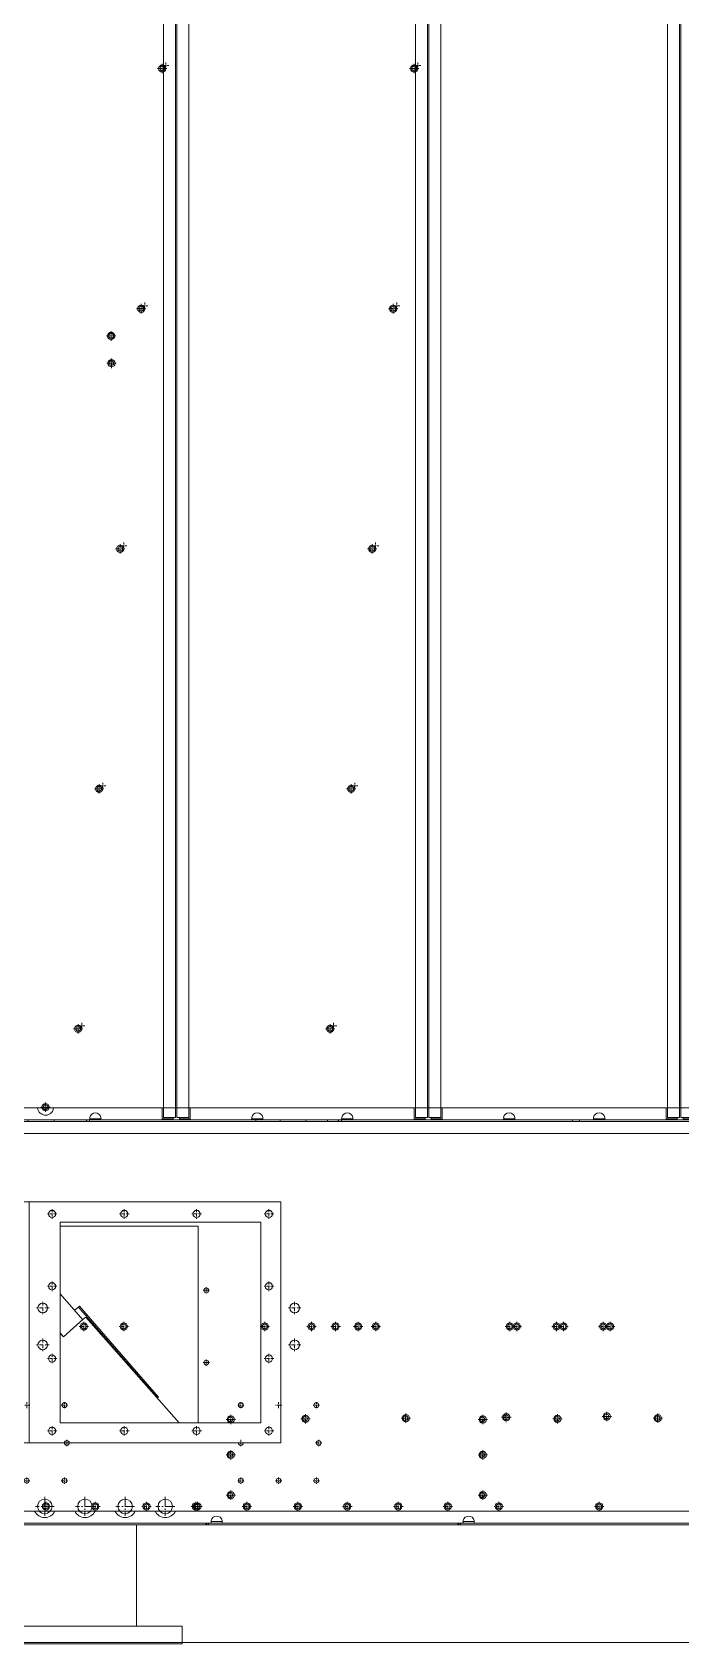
# Model space of a CAD drawing. Header units: millimetres. Extents: x -664082 to 30827, y -141530 to 21962.
# Drawn here: x -654761 to -653954, y -135805 to -133799 of the extents above; entities that cross this region are included whole.
import ezdxf

# ---------------------------------------------------------------- set-up
doc = ezdxf.new("R2010")
doc.units = ezdxf.units.MM
doc.linetypes.add('DASHDOT', pattern=[18.5, 12, -3, 0.5, -3])

# ---------------------------------------------------------------- blocks, each defined once
blk = doc.blocks.new('1')
at = {"color": 7, "lineweight": 20}
for p, q in [((12496.8, 12104.2), (12496.8, 9254.4)), ((12511.8, 9254.4), (12511.8, 12104.2)), ((12513.3, 12104.2), (12513.3, 9254.4)), ((12528.3, 9254.4), (12528.3, 12104.2)), ((14509.3, 9249.3), (11516.3, 9249.3)), ((11592.8, 9266.3), (11712.9, 9266.3)), ((11619.6, 9251.3), (12405.1, 9251.3)), ((11732.8, 9266.3), (12495.2, 9266.3)), ((12418.6, 9251.3), (12495.2, 9251.3)), ((13495.7, 9266.3), (12529.9, 9266.3)), ((12529.9, 9251.3), (12606.6, 9251.3)), ((12620.1, 9251.3), (13405.6, 9251.3)), ((14071.7, 9234.3), (11516.3, 9234.3)), ((12015.8, 9149.3), (11515.8, 9149.3)), ((12015.8, 9149.3), (12015.8, 8849.3)), ((11740.8, 9124.3), (11990.8, 9124.3)), ((11740.8, 9124.3), (11740.8, 8874.3)), ((11740.8, 9119.3), (11912.8, 9119.3)), ((11912.8, 8874.3), (11912.8, 9119.3)), ((11990.8, 8874.3), (11990.8, 9124.3)), ((11740.8, 9034.9), (11769, 9002.6)), ((11862.2, 8905.3), (11763.8, 9018.5)), ((11863.3, 8906.2), (11764.9, 9019.5)), ((11769.7, 9003.3), (11745, 8981.4)), ((11889, 8874.3), (11772.7, 9005.9)), ((11740.8, 8874.3), (11990.8, 8874.3)), ((11515.8, 8849.3), (12015.8, 8849.3)), ((11709.2, 8764.3), (11540, 8764.3)), ((12549.3, 8747.3), (11562.3, 8747.3)), ((12556.1, 8749.3), (11669.6, 8749.3)), ((11759.2, 8764.3), (11734.5, 8764.3)), ((11809.2, 8764.3), (11784.5, 8764.3)), ((11859.2, 8764.3), (11834.5, 8764.3)), ((11836.1, 8747.3), (11836.1, 8621.3)), ((14141.2, 8764.3), (11884.5, 8764.3)), ((13456.1, 8749.3), (12569.6, 8749.3)), ((11563, 8621.3), (11893, 8621.3)), ((11893, 8621.3), (11893, 8599.3)), ((11893, 8599.3), (11563, 8599.3))]:
    blk.add_line(p, q, dxfattribs=at)
at = {"color": 7, "linetype": 'DASHDOT', "lineweight": 20, "ltscale": 0.292505}
for p, q in [((12187.4, 10560.1), (12175.7, 10560.1)), ((12161.2, 10261.2), (12149.5, 10261.2)), ((12135.1, 9962.4), (12123.4, 9962.4)), ((12108.9, 9663.5), (12097.2, 9663.5)), ((12082.8, 9364.7), (12071.1, 9364.7))]:
    blk.add_line(p, q, dxfattribs=at)
at = {"color": 7, "linetype": 'DASHDOT', "lineweight": 20, "ltscale": 0.194995}
for p, q in [((12185.5, 10560.2), (12177.7, 10560.2)), ((12159.3, 10261.3), (12151.5, 10261.3)), ((12133.2, 9962.5), (12125.4, 9962.5)), ((12107, 9663.6), (12099.2, 9663.6)), ((12080.9, 9364.7), (12073.1, 9364.7))]:
    blk.add_line(p, q, dxfattribs=at)
at = {"color": 7, "linetype": 'DASHDOT', "lineweight": 20, "ltscale": 0.292499}
for p, q in [((12181.5, 10566), (12181.5, 10554.3)), ((12155.4, 10267.1), (12155.4, 10255.4)), ((11804.3, 10233.1), (11804.3, 10221.4)), ((11810.2, 10227.3), (11798.5, 10227.3)), ((11810.7, 10193.3), (11799, 10193.3)), ((11804.8, 10199.1), (11804.8, 10187.4)), ((12129.2, 9968.2), (12129.2, 9956.5)), ((11722.8, 9273.1), (11722.8, 9261.4)), ((11728.7, 9267.3), (11717, 9267.3)), ((11736.7, 9134.3), (11725, 9134.3)), ((11826.7, 9134.3), (11815, 9134.3)), ((11916.7, 9134.3), (11905, 9134.3)), ((12006.7, 9134.3), (11995, 9134.3)), ((11736.7, 9044.3), (11725, 9044.3)), ((12006.7, 9044.3), (11995, 9044.3)), ((12089.7, 8994.3), (12078, 8994.3)), ((12139.7, 8994.3), (12128, 8994.3)), ((12628.7, 8994.3), (12617, 8994.3)), ((12686.7, 8994.3), (12675, 8994.3)), ((12744.7, 8994.3), (12733, 8994.3)), ((12933.7, 8994.3), (12922, 8994.3)), ((12991.7, 8994.3), (12980, 8994.3)), ((13049.7, 8994.3), (13038, 8994.3)), ((11736.7, 8954.3), (11725, 8954.3)), ((12006.7, 8954.3), (11995, 8954.3)), ((12586.2, 8878.5), (12574.5, 8878.5)), ((12679.2, 8879.2), (12667.5, 8879.2)), ((12804.2, 8880.2), (12792.5, 8880.2)), ((12929.2, 8881.2), (12917.5, 8881.2)), ((13054.2, 8882.2), (13042.5, 8882.2)), ((11736.7, 8864.3), (11725, 8864.3)), ((11826.7, 8864.3), (11815, 8864.3)), ((11916.7, 8864.3), (11905, 8864.3)), ((12006.7, 8864.3), (11995, 8864.3)), ((12586.2, 8834.3), (12574.5, 8834.3)), ((11917.7, 8770.3), (11906, 8770.3)), ((12042.7, 8770.3), (12031, 8770.3)), ((12167.7, 8770.3), (12156, 8770.3)), ((12292.7, 8770.3), (12281, 8770.3)), ((12417.7, 8770.3), (12406, 8770.3)), ((12542.7, 8770.3), (12531, 8770.3)), ((12586.2, 8784.3), (12574.5, 8784.3))]:
    blk.add_line(p, q, dxfattribs=at)
at = {"color": 7, "linetype": 'DASHDOT', "lineweight": 20, "ltscale": 0.195001}
for p, q in [((12181.6, 10564.1), (12181.6, 10556.3)), ((12189.8, 10563.8), (12182, 10563.8)), ((12185.9, 10567.7), (12185.9, 10559.9)), ((12163.7, 10265), (12155.9, 10265)), ((12159.8, 10268.9), (12159.8, 10261.1)), ((11804.4, 10231.3), (11804.4, 10223.5)), ((11808.3, 10227.4), (11800.5, 10227.4)), ((11808.4, 10193.5), (11800.6, 10193.5)), ((12137.5, 9966.1), (12129.7, 9966.1)), ((12133.6, 9970), (12133.6, 9962.2)), ((12111.4, 9667.2), (12103.6, 9667.2)), ((12085.2, 9368.4), (12077.4, 9368.4)), ((11722.8, 9271.2), (11722.8, 9263.4)), ((11726.7, 9267.3), (11718.9, 9267.3)), ((11926.7, 9039.3), (11918.9, 9039.3)), ((11926.7, 8949.3), (11918.9, 8949.3)), ((11969.7, 8896.3), (11961.9, 8896.3)), ((12016.7, 8896.3), (12008.9, 8896.3)), ((12063.7, 8896.3), (12055.9, 8896.3)), ((12583.7, 8878.4), (12575.9, 8878.4)), ((12676.8, 8879.2), (12669, 8879.2)), ((12801.8, 8880.2), (12794, 8880.2)), ((12926.8, 8881.1), (12919, 8881.1)), ((11969.7, 8849.3), (11961.9, 8849.3)), ((12066.7, 8849.3), (12058.9, 8849.3)), ((12583.7, 8834.3), (12575.9, 8834.3)), ((11969.7, 8802.3), (11961.9, 8802.3)), ((12016.7, 8802.3), (12008.9, 8802.3)), ((12063.7, 8802.3), (12055.9, 8802.3)), ((12583.7, 8784.3), (12575.9, 8784.3))]:
    blk.add_line(p, q, dxfattribs=at)
at = {"color": 7, "linetype": 'DASHDOT', "lineweight": 20, "ltscale": 0.194998}
for p, q in [((12155.4, 10265.2), (12155.4, 10257.4)), ((11804.5, 10197.4), (11804.5, 10189.6)), ((12129.3, 9966.4), (12129.3, 9958.6)), ((13051.8, 8882.1), (13044, 8882.1))]:
    blk.add_line(p, q, dxfattribs=at)
at = {"color": 7, "linetype": 'DASHDOT', "lineweight": 20, "ltscale": 0.195}
for p, q in [((12107.5, 9671.1), (12107.5, 9663.3)), ((12103.1, 9667.5), (12103.1, 9659.7)), ((12077, 9368.6), (12077, 9360.8)), ((12081.3, 9372.3), (12081.3, 9364.5)), ((11922.8, 9043.2), (11922.8, 9035.4)), ((11922.8, 8953.2), (11922.8, 8945.4)), ((11965.8, 8900.2), (11965.8, 8892.4)), ((12012.8, 8900.2), (12012.8, 8892.4)), ((12059.8, 8900.2), (12059.8, 8892.4)), ((12579.8, 8882.3), (12579.8, 8874.5)), ((12672.9, 8883.1), (12672.9, 8875.3)), ((12797.9, 8884.1), (12797.9, 8876.3)), ((12922.9, 8885), (12922.9, 8877.2)), ((13047.9, 8886), (13047.9, 8878.2)), ((11965.8, 8853.2), (11965.8, 8845.4)), ((12062.8, 8853.2), (12062.8, 8845.4)), ((12579.8, 8838.2), (12579.8, 8830.4)), ((11965.8, 8806.2), (11965.8, 8798.4)), ((12012.8, 8806.2), (12012.8, 8798.4)), ((12059.8, 8806.2), (12059.8, 8798.4)), ((12579.8, 8788.2), (12579.8, 8780.4))]:
    blk.add_line(p, q, dxfattribs=at)
at = {"color": 7, "linetype": 'DASHDOT', "lineweight": 20, "ltscale": 0.2925}
for p, q in [((12103.1, 9669.4), (12103.1, 9657.7)), ((12076.9, 9370.5), (12076.9, 9358.8)), ((11730.8, 9140.1), (11730.8, 9128.4)), ((11820.8, 9140.1), (11820.8, 9128.4)), ((11910.8, 9140.1), (11910.8, 9128.4)), ((12000.8, 9140.1), (12000.8, 9128.4)), ((11730.8, 9050.1), (11730.8, 9038.4)), ((12000.8, 9050.1), (12000.8, 9038.4)), ((12083.8, 9000.1), (12083.8, 8988.4)), ((12133.8, 9000.1), (12133.8, 8988.4)), ((12622.8, 9000.1), (12622.8, 8988.4)), ((12680.8, 9000.1), (12680.8, 8988.4)), ((12738.8, 9000.1), (12738.8, 8988.4)), ((12927.8, 9000.1), (12927.8, 8988.4)), ((12985.8, 9000.1), (12985.8, 8988.4)), ((13043.8, 9000.1), (13043.8, 8988.4)), ((11730.8, 8960.1), (11730.8, 8948.4)), ((12000.8, 8960.1), (12000.8, 8948.4)), ((13048.3, 8888), (13048.3, 8876.3)), ((11730.8, 8870.1), (11730.8, 8858.4)), ((11820.8, 8870.1), (11820.8, 8858.4)), ((11910.8, 8870.1), (11910.8, 8858.4)), ((12000.8, 8870.1), (12000.8, 8858.4)), ((12580.3, 8884.3), (12580.3, 8872.6)), ((12673.3, 8885), (12673.3, 8873.3)), ((12798.3, 8886), (12798.3, 8874.3)), ((12923.3, 8887), (12923.3, 8875.3)), ((12580.3, 8840.1), (12580.3, 8828.4)), ((12580.3, 8790.1), (12580.3, 8778.4)), ((11911.8, 8776.1), (11911.8, 8764.4)), ((12036.8, 8776.1), (12036.8, 8764.4)), ((12161.8, 8776.1), (12161.8, 8764.4)), ((12286.8, 8776.1), (12286.8, 8764.4)), ((12411.8, 8776.1), (12411.8, 8764.4)), ((12536.8, 8776.1), (12536.8, 8764.4))]:
    blk.add_line(p, q, dxfattribs=at)
at = {"color": 7, "lineweight": 20, "ltscale": 0.05}
for p, q in [((11984.6, 9251.3), (11984.6, 9249.3)), ((12552.8, 8747.3), (12550.8, 8747.3)), ((12556.1, 8749.3), (12556.1, 8751.3)), ((12569.6, 8749.3), (12569.6, 8751.3))]:
    blk.add_line(p, q, dxfattribs=at)
at = {"color": 7, "lineweight": 20, "ltscale": 0.049942}
blk.add_line((12014.6, 9251.3), (12014.6, 9249.3), dxfattribs=at)
at = {"color": 7, "lineweight": 20, "ltscale": 0.049995}
blk.add_line((12014.6, 9251.3), (12014.6, 9249.3), dxfattribs=at)
at = {"color": 7, "lineweight": 20, "ltscale": 0.050191}
for p, q in [((12047, 9251.3), (12046.8, 9249.3)), ((12087, 9249.3), (12087.1, 9251.3)), ((12087.6, 9251.3), (12087.4, 9249.3)), ((12091.1, 9251.3), (12091, 9249.3)), ((12700.6, 9249.3), (12700.7, 9251.3)), ((12700.7, 9251.3), (12700.6, 9249.3)), ((13005.4, 9249.3), (13005.5, 9251.3)), ((13005.5, 9251.3), (13005.4, 9249.3))]:
    blk.add_line(p, q, dxfattribs=at)
at = {"color": 7, "lineweight": 20, "ltscale": 0.04}
for p, q in [((12405.1, 9251.3), (12405.1, 9252.9)), ((12418.6, 9251.3), (12418.6, 9252.9)), ((12508.7, 9251.3), (12508.7, 9252.9)), ((12516.4, 9251.3), (12516.4, 9252.9)), ((12606.6, 9251.3), (12606.6, 9252.9)), ((12620.1, 9251.3), (12620.1, 9252.9))]:
    blk.add_line(p, q, dxfattribs=at)
at = {"color": 7, "lineweight": 20, "ltscale": 0.168029}
for p, q in [((12405.1, 9252.9), (12411.8, 9252.9)), ((12405.1, 9251.3), (12411.8, 9251.3)), ((12418.6, 9252.9), (12411.8, 9252.9)), ((12418.6, 9251.3), (12411.8, 9251.3)), ((12606.6, 9252.9), (12613.3, 9252.9)), ((12606.6, 9251.3), (12613.3, 9251.3)), ((12620.1, 9252.9), (12613.3, 9252.9)), ((12620.1, 9251.3), (12613.3, 9251.3))]:
    blk.add_line(p, q, dxfattribs=at)
at = {"color": 7, "lineweight": 20, "ltscale": 0.2975}
for p, q in [((12495.2, 9254.4), (12495.2, 9266.3)), ((12496.8, 9254.4), (12508.7, 9254.4)), ((12516.4, 9254.4), (12528.3, 9254.4)), ((12529.9, 9266.3), (12529.9, 9254.4))]:
    blk.add_line(p, q, dxfattribs=at)
at = {"color": 7, "lineweight": 20, "ltscale": 0.0775}
for p, q in [((12495.2, 9251.3), (12495.2, 9254.4)), ((12511.8, 9254.4), (12508.7, 9254.4)), ((12513.3, 9254.4), (12516.4, 9254.4)), ((12529.9, 9251.3), (12529.9, 9254.4))]:
    blk.add_line(p, q, dxfattribs=at)
at = {"color": 7, "lineweight": 20, "ltscale": 0.3375}
for p, q in [((12508.7, 9252.9), (12495.2, 9252.9)), ((12495.2, 9251.3), (12508.7, 9251.3)), ((12529.9, 9252.9), (12516.4, 9252.9)), ((12516.4, 9251.3), (12529.9, 9251.3))]:
    blk.add_line(p, q, dxfattribs=at)
at = {"color": 7, "lineweight": 20, "ltscale": 0.0375}
for p, q in [((12508.7, 9252.9), (12508.7, 9254.4)), ((12516.4, 9252.9), (12516.4, 9254.4)), ((11762.6, 9017.5), (11763.8, 9018.5)), ((11763.8, 9018.5), (11764.9, 9019.5)), ((11862.2, 8905.3), (11863.3, 8906.2))]:
    blk.add_line(p, q, dxfattribs=at)
at = {"color": 7, "lineweight": 20, "ltscale": 0.125001}
blk.add_line((11758.9, 9014.2), (11762.6, 9017.5), dxfattribs=at)
at = {"color": 7, "linetype": 'DASHDOT', "lineweight": 20, "ltscale": 0.389996}
for p, q in [((12040.6, 9017.3), (12025, 9017.3)), ((12040.6, 8971.3), (12025, 8971.3))]:
    blk.add_line(p, q, dxfattribs=at)
at = {"color": 7, "linetype": 'DASHDOT', "lineweight": 20, "ltscale": 0.389999}
blk.add_line((12032.8, 9025.1), (12032.8, 9009.5), dxfattribs=at)
at = {"color": 7, "lineweight": 20, "ltscale": 0.1}
blk.add_line((11769.7, 9003.3), (11772.7, 9005.9), dxfattribs=at)
at = {"color": 7, "lineweight": 20, "ltscale": 0.157289}
blk.add_line((11745, 8981.4), (11740.8, 8986.2), dxfattribs=at)
at = {"color": 7, "lineweight": 20, "ltscale": 0.1554}
blk.add_line((11745, 8981.4), (11740.8, 8986.1), dxfattribs=at)
at = {"color": 7, "linetype": 'DASHDOT', "lineweight": 20, "ltscale": 0.39}
blk.add_line((12032.8, 8979.1), (12032.8, 8963.5), dxfattribs=at)
at = {"color": 7, "lineweight": 20, "ltscale": 0.010428}
blk.add_line((11861.9, 8905), (11862.2, 8905.3), dxfattribs=at)
at = {"color": 7, "linetype": 'DASHDOT', "lineweight": 20}
for p, q in [((11733.5, 8770.3), (11710.1, 8770.3)), ((11721.8, 8782), (11721.8, 8758.6)), ((11783.5, 8770.3), (11760.1, 8770.3)), ((11771.8, 8782), (11771.8, 8758.6)), ((11833.5, 8770.3), (11810.1, 8770.3)), ((11821.8, 8782), (11821.8, 8758.6)), ((11883.5, 8770.3), (11860.1, 8770.3)), ((11871.8, 8782), (11871.8, 8758.6))]:
    blk.add_line(p, q, dxfattribs=at)
at = {"lineweight": 20}
for p, q in [((16912.8, 8749.3), (12012.8, 8749.3)), ((9812.8, 8600.9), (18012.8, 8600.9))]:
    blk.add_line(p, q, dxfattribs=at)
at = {"color": 7, "lineweight": 20, "ltscale": 0.049866}
blk.add_line((12549.3, 8749.3), (12549.3, 8747.3), dxfattribs=at)
at = {"color": 7, "lineweight": 20, "ltscale": 0.050015}
for p, q in [((12550.8, 8749.3), (12550.8, 8747.3)), ((12552.8, 8749.3), (12552.8, 8747.3))]:
    blk.add_line(p, q, dxfattribs=at)
at = {"color": 7, "lineweight": 20, "ltscale": 0.169248}
for p, q in [((12556.1, 8751.3), (12562.8, 8751.3)), ((12556.1, 8749.3), (12562.8, 8749.3)), ((12569.6, 8751.3), (12562.8, 8751.3)), ((12569.6, 8749.3), (12562.8, 8749.3))]:
    blk.add_line(p, q, dxfattribs=at)
at = {"color": 7, "lineweight": 20}
for centre, radius in [((12181.5, 10560.1), 4.5), ((12181.6, 10560.2), 3), ((12155.4, 10261.2), 4.5), ((12155.4, 10261.3), 3), ((11804.3, 10227.3), 4.5), ((11804.4, 10227.4), 3), ((11804.8, 10193.3), 4.5), ((11804.5, 10193.5), 3), ((12129.2, 9962.4), 4.5), ((12129.3, 9962.5), 3), ((12103.1, 9663.5), 4.5), ((12103.1, 9663.6), 3), ((12076.9, 9364.7), 4.5), ((12077, 9364.7), 3), ((11722.8, 9267.3), 4.5), ((11722.8, 9267.3), 3), ((11730.8, 9134.3), 4.5), ((11820.8, 9134.3), 4.5), ((11910.8, 9134.3), 4.5), ((12000.8, 9134.3), 4.5), ((11730.8, 9044.3), 4.5), ((12000.8, 9044.3), 4.5), ((11922.8, 9039.3), 3), ((12032.8, 9017.3), 6), ((12083.8, 8994.3), 4.5), ((12083.8, 8994.3), 3), ((12133.8, 8994.3), 4.5), ((12133.8, 8994.3), 3), ((12622.8, 8994.3), 4.5), ((12622.8, 8994.3), 3), ((12680.8, 8994.3), 4.5), ((12680.8, 8994.3), 3), ((12738.8, 8994.3), 4.5), ((12738.8, 8994.3), 3), ((12927.8, 8994.3), 4.5), ((12927.8, 8994.3), 3), ((12985.8, 8994.3), 4.5), ((12985.8, 8994.3), 3), ((13043.8, 8994.3), 4.5), ((13043.8, 8994.3), 3), ((12032.8, 8971.3), 6), ((11730.8, 8954.3), 4.5), ((11922.8, 8949.3), 3), ((12000.8, 8954.3), 4.5), ((11965.8, 8896.3), 3), ((12059.8, 8896.3), 3), ((11730.8, 8864.3), 4.5), ((11820.8, 8864.3), 4.5), ((11910.8, 8864.3), 4.5), ((12000.8, 8864.3), 4.5), ((12580.3, 8878.5), 4.5), ((12579.8, 8878.4), 3), ((12673.3, 8879.2), 4.5), ((12672.9, 8879.2), 3), ((12798.3, 8880.2), 4.5), ((12797.9, 8880.2), 3), ((12923.3, 8881.2), 4.5), ((12922.9, 8881.1), 3), ((13048.3, 8882.2), 4.5), ((13047.9, 8882.1), 3), ((12062.8, 8849.3), 3), ((12580.3, 8834.3), 4.5), ((12579.8, 8834.3), 3), ((11965.8, 8802.3), 3), ((12012.8, 8802.3), 3), ((12059.8, 8802.3), 3), ((12580.3, 8784.3), 4.5), ((12579.8, 8784.3), 3), ((11721.8, 8770.3), 9), ((11771.8, 8770.3), 9), ((11821.8, 8770.3), 9), ((11871.8, 8770.3), 9), ((11911.8, 8770.3), 4.5), ((11911.8, 8770.3), 3), ((12036.8, 8770.3), 4.5), ((12036.8, 8770.3), 3), ((12161.8, 8770.3), 4.5), ((12161.8, 8770.3), 3), ((12286.8, 8770.3), 4.5), ((12286.8, 8770.3), 3), ((12411.8, 8770.3), 4.5), ((12411.8, 8770.3), 3), ((12536.8, 8770.3), 4.5), ((12536.8, 8770.3), 3)]:
    blk.add_circle(centre, radius, dxfattribs=at)
for centre, radius, start, end in [((12185.9, 10563.8), 3, 200.5288, 239.4712), ((12159.8, 10265), 3, 200.5288, 239.4712), ((12133.6, 9966.1), 3, 200.5288, 239.4712), ((12107.5, 9667.2), 3, 200.5288, 239.4712), ((12081.3, 9368.4), 3, 200.5288, 239.4712), ((11722.8, 9267.3), 10, 185.7392, 354.2608), ((11789.7, 9254.4), 3.1, 270, 270.2606), ((12421, 9252.5), 16.2, 173.4769, 179.6689), ((12411.8, 9253.2), 7, 9.8709, 170.1291), ((12402.7, 9252.5), 16.2, 0.3311, 6.523), ((12622.5, 9252.5), 16.1, 173.4757, 179.6789), ((12613.3, 9253.2), 7, 9.8709, 170.1291), ((12604.2, 9252.5), 16.2, 0.3311, 6.523), ((12012.8, 8896.3), 3, 359.7382, 0.2618), ((11965.8, 8849.3), 3, 180, 0), ((11721.8, 8770.3), 14, 205.3769, 334.6231), ((11771.8, 8770.3), 14, 205.3769, 334.6231), ((11821.8, 8770.3), 14, 205.3769, 334.6231), ((11871.8, 8770.3), 14, 205.3769, 334.6231), ((12553.3, 8752.8), 3.5, 270, 270.245), ((12562.8, 8751.3), 7, 12.3736, 167.6264), ((12551, 8750.3), 18.8, 0.553, 7.5903), ((12597.3, 8752.8), 3.5, 270, 270.245)]:
    blk.add_arc(centre, radius, start, end, dxfattribs=at)
for points, knots in [([(12404.8, 9252.6), (12404.8, 9252.3), (12404.9, 9252), (12404.9, 9251.7), (12404.9, 9251.4), (12405, 9251.3), (12405.1, 9251.3), (12405.1, 9251.3), (12405.1, 9251.3)], [0, 0, 0, 0, 0, 0, 3.570616, 3.570616, 3.570616, 4.974883, 4.974883, 4.974883, 4.974883, 4.974883, 4.974883]), ([(12418.8, 9252.6), (12418.8, 9252.3), (12418.8, 9252), (12418.8, 9251.7), (12418.8, 9251.4), (12418.7, 9251.3), (12418.6, 9251.3), (12418.6, 9251.3), (12418.6, 9251.3)], [0, 0, 0, 0, 0, 0, 3.570616, 3.570616, 3.570616, 4.974883, 4.974883, 4.974883, 4.974883, 4.974883, 4.974883]), ([(12606.3, 9252.6), (12606.3, 9252.3), (12606.4, 9252), (12606.4, 9251.7), (12606.4, 9251.4), (12606.5, 9251.3), (12606.6, 9251.3), (12606.6, 9251.3), (12606.6, 9251.3)], [0, 0, 0, 0, 0, 0, 3.570616, 3.570616, 3.570616, 4.974883, 4.974883, 4.974883, 4.974883, 4.974883, 4.974883]), ([(12620.3, 9252.6), (12620.3, 9252.3), (12620.3, 9252), (12620.3, 9251.7), (12620.3, 9251.4), (12620.2, 9251.3), (12620.1, 9251.3), (12620.1, 9251.3), (12620.1, 9251.3)], [0, 0, 0, 0, 0, 0, 3.570616, 3.570616, 3.570616, 4.974883, 4.974883, 4.974883, 4.974883, 4.974883, 4.974883]), ([(12555.8, 8750.5), (12555.8, 8750.1), (12555.9, 8749.8), (12555.9, 8749.6), (12555.9, 8749.4), (12556, 8749.3), (12556, 8749.3), (12556.1, 8749.3), (12556.1, 8749.3)], [0, 0, 0, 0, 0, 0, 3.902586, 3.902586, 3.902586, 4.80152, 4.80152, 4.80152, 4.80152, 4.80152, 4.80152]), ([(12569.8, 8750.5), (12569.8, 8750.1), (12569.8, 8749.8), (12569.8, 8749.6), (12569.8, 8749.4), (12569.7, 8749.3), (12569.7, 8749.3), (12569.6, 8749.3), (12569.6, 8749.3)], [0, 0, 0, 0, 0, 0, 3.902586, 3.902586, 3.902586, 4.80152, 4.80152, 4.80152, 4.80152, 4.80152, 4.80152])]:
    blk.add_open_spline(points, degree=5, knots=knots, dxfattribs=at)
for points in [[(12404.9, 9253.3), (12404.9, 9253.1), (12404.9, 9253), (12405, 9252.9), (12405, 9252.9), (12405.1, 9252.9)], [(12418.8, 9253.3), (12418.8, 9253.1), (12418.8, 9253), (12418.7, 9252.9), (12418.7, 9252.9), (12418.6, 9252.9)], [(12606.4, 9253.3), (12606.4, 9253.1), (12606.4, 9253), (12606.5, 9252.9), (12606.5, 9252.9), (12606.6, 9252.9)], [(12620.3, 9253.3), (12620.3, 9253.1), (12620.3, 9253), (12620.2, 9252.9), (12620.2, 9252.9), (12620.1, 9252.9)], [(12555.8, 8750.5), (12555.8, 8750.9), (12555.9, 8751.3), (12555.9, 8751.8), (12555.9, 8752.3), (12556, 8752.8)], [(12555.9, 8751.5), (12555.9, 8751.4), (12555.9, 8751.3), (12556, 8751.3), (12556, 8751.3), (12556.1, 8751.3)], [(12569.8, 8751.5), (12569.8, 8751.4), (12569.8, 8751.3), (12569.7, 8751.3), (12569.7, 8751.3), (12569.6, 8751.3)]]:
    blk.add_open_spline(points, degree=5, dxfattribs=at)

msp = doc.modelspace()

# ---------------------------------------------------------------- block references
at = {"lineweight": 5}
for p in [(-667094.5, -144403.9), (-666780.9, -144403.9), (-666467.4, -144403.9)]:
    msp.add_blockref('1', p, dxfattribs=at)

doc.saveas('drawing.dxf')
